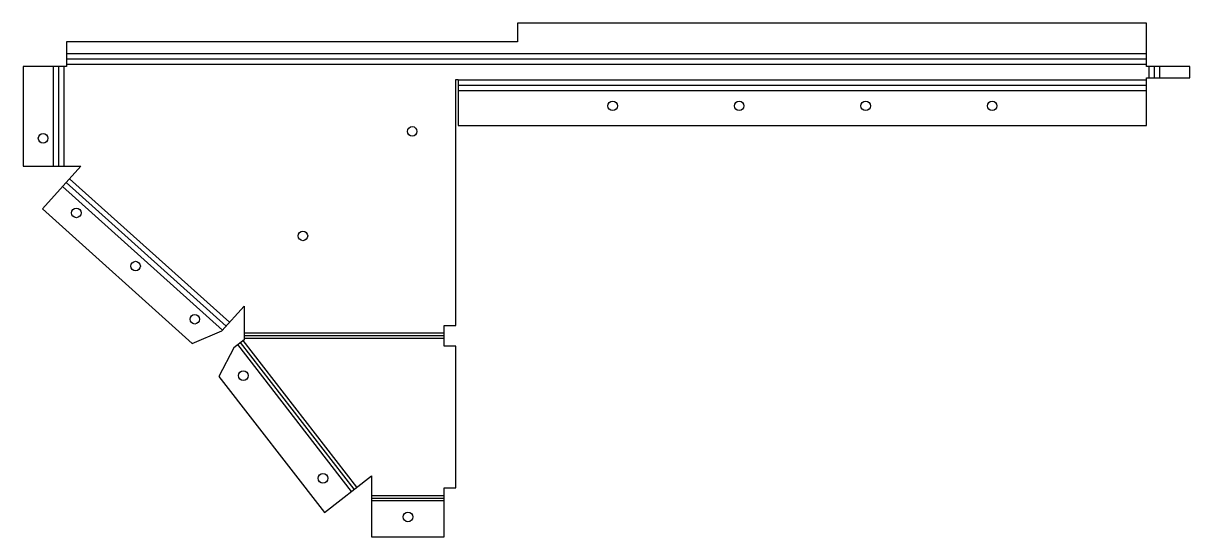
# Model space of a CAD drawing. Header units: millimetres. Extents: x -186 to 316, y -197 to 24.
import ezdxf

# ---------------------------------------------------------------- set-up
doc = ezdxf.new("R2010")
doc.units = ezdxf.units.MM
for name, color, linetype in [('BEND', 1, 'CONTINUOUS'), ('CUT', 7, 'CONTINUOUS'), ('MARK', 3, 'CONTINUOUS')]:
    doc.layers.add(name, color=color, linetype=linetype)

msp = doc.modelspace()

# ---------------------------------------------------------------- linework, layer by layer
at = {"layer": 'BEND'}
for p, q in [((-170.761947, -37.390696), (-170.761947, 5.6)), ((-167.5, 8.861947), (297, 8.861947)), ((300.261947, 5.6), (300.261947, 0.6)), ((297, -2.661947), (1, -2.661947)), ((-98.850474, -106.264699), (-167.619702, -44.440946)), ((-43.698961, -176.478581), (-92.635614, -113.311659)), ((-5, -110.360531), (-91.094145, -110.360531)), ((-5, -180.3807), (-36.23316, -180.3807))]:
    msp.add_line(p, q, dxfattribs=at)
at = {"layer": 'CUT'}
for p, q in [((297, 24.123893), (26.5, 24.123893)), ((26.5, 24.123893), (26.5, 16.123893)), ((297, 5.6), (297, 24.123893)), ((26.5, 16.123893), (-167.5, 16.123893)), ((-167.5, 16.123893), (-167.5, 5.6)), ((-167.5, 5.6), (-186.023893, 5.6)), ((-186.023893, 5.6), (-186.023893, -37.390696)), ((315.523893, 5.6), (297, 5.6)), ((315.523893, 0.6), (315.523893, 5.6)), ((0, 0), (1, 0)), ((0, -105.9), (0, 0)), ((1, 0), (1, -19.923893)), ((297, -19.923893), (297, 0.6)), ((297, 0.6), (315.523893, 0.6)), ((1, -19.923893), (297, -19.923893)), ((-186.023893, -37.390696), (-161.281505, -37.390696)), ((-161.281505, -37.390696), (-177.823154, -55.790685)), ((-177.823154, -55.790685), (-113.389174, -113.717038)), ((-100.630132, -108.24429), (-91.094145, -97.637)), ((-91.094145, -97.637), (-91.094145, -112.117452)), ((-113.389174, -113.717038), (-100.630132, -108.24429)), ((-5, -114.821062), (-5, -105.9)), ((-5, -105.9), (0, -105.9)), ((-91.094145, -112.117452), (-95.517548, -115.544349)), ((0, -114.821062), (-5, -114.821062)), ((0, -175.893209), (0, -114.821062)), ((-95.517548, -115.544349), (-101.907896, -127.869427)), ((-101.907896, -127.869427), (-56.541476, -186.427929)), ((-56.541476, -186.427929), (-36.23316, -170.694679)), ((-36.23316, -170.694679), (-36.23316, -196.86819)), ((-5, -196.86819), (-5, -175.893209)), ((-5, -175.893209), (0, -175.893209)), ((-36.23316, -196.86819), (-5, -196.86819))]:
    msp.add_line(p, q, dxfattribs=at)
for centre in [(67.4, -11.423893), (121.8, -11.423893), (176.2, -11.423893), (230.6, -11.423893), (-177.523893, -25.390696), (-18.8, -22.4), (-163.216485, -57.492214), (-65.8, -67.4), (-137.755822, -80.38143), (-112.29516, -103.270646), (-91.409491, -127.541593), (-57.171234, -171.735979), (-20.61658, -188.36819)]:
    msp.add_circle(centre, 2.05, dxfattribs=at)
at = {"layer": 'MARK'}
for p, q in [((-167.5, 11.123893), (297, 11.123893)), ((-173.023893, -37.390696), (-173.023893, 5.6)), ((-168.5, -37.390696), (-168.5, 5.6)), ((-167.5, 6.6), (297, 6.6)), ((298, 5.6), (298, 0.6)), ((302.523893, 5.6), (302.523893, 0.6)), ((297, -0.4), (1, -0.4)), ((297, -4.923893), (1, -4.923893)), ((-97.338238, -104.582574), (-166.107467, -42.75882)), ((-100.36271, -107.946825), (-169.131938, -46.123071)), ((-5, -109.208067), (-91.094145, -109.208067)), ((-44.846306, -177.367452), (-93.782959, -114.200529)), ((-42.551616, -175.589711), (-91.488269, -112.422788)), ((-5, -111.512996), (-91.094145, -111.512996)), ((-5, -179.271217), (-36.23316, -179.271217)), ((-5, -181.490182), (-36.23316, -181.490182))]:
    msp.add_line(p, q, dxfattribs=at)

doc.saveas('drawing.dxf')
